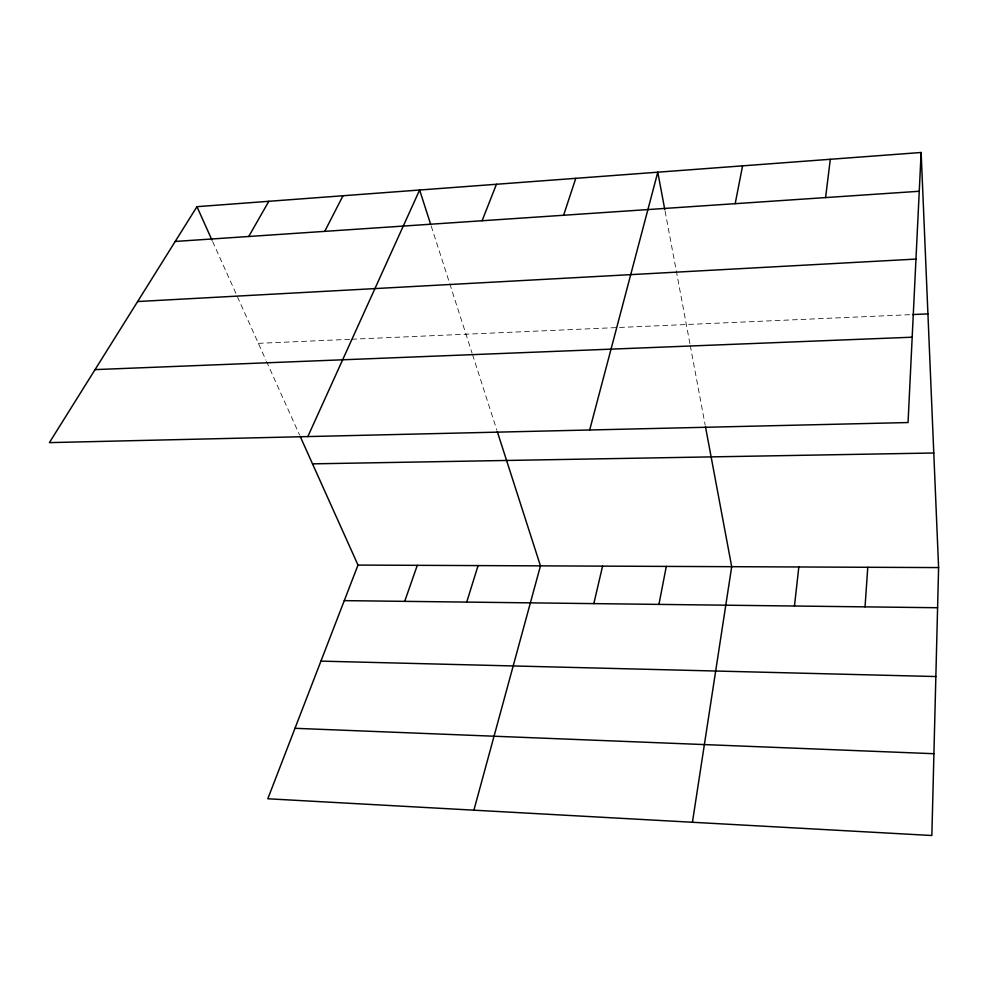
<?xml version="1.0" encoding="UTF-8"?>
<svg xmlns="http://www.w3.org/2000/svg" width="988" height="988" viewBox="0 0 988 988"><rect width="100%" height="100%" fill="white"/><g stroke="black" fill="none" stroke-linecap="round" stroke-linejoin="round"><path stroke-width="0.74" stroke-dasharray="4.94 3.71" d="M258.374 343.342L350.147 339.304M351.679 339.242L911.01 314.641M212.605 241.504L265.858 360.027M266.488 361.41L299.5 434.868M431.237 226.116L449.33 282.395M449.787 283.828L472.079 353.173M472.548 354.63L496.828 430.151M665.097 211.185L689.982 343.997M690.254 345.491L705.185 425.161"/><path stroke-width="1.48" d="M921.137 152.485L908.046 422.543L49.4 442.624L196.958 206.677L921.137 152.485L938.6 567.581L931.857 835.515L267.797 798.773L358.002 565.074L300.117 436.251M865.043 606.867L867.773 567.285M794.463 606.014L798.835 566.976M825.573 197.588L830.315 159.278M692.44 822.275L731.7 566.692L705.469 426.68M658.934 604.397L666.307 566.408M735.183 203.676L742.581 165.848M593.813 603.619L602.581 566.136M589.675 429.99L657.786 172.184L664.813 209.691M473.894 810.172L540.461 565.865L497.297 431.595M466.719 602.1L478.081 565.593M563.605 215.261L575.782 178.322M404.709 601.359L417.282 565.334M482.095 220.756L496.445 184.262M307.836 436.573L419.628 190.005L430.768 224.671M324.719 231.365L343.009 195.748M248.741 236.49L268.822 201.293M175.197 241.455L919.26 191.264M137.628 301.538L915.975 259.078M912.542 314.567L927.93 313.888M95.058 369.611L912.183 337.204M312.517 463.854L933.784 452.998M358.002 565.074L938.6 567.581M344.281 600.63L937.587 607.731M320.927 661.133L935.858 676.545M294.992 728.304L933.919 753.708M196.958 206.677L211.975 240.109"/></g></svg>
